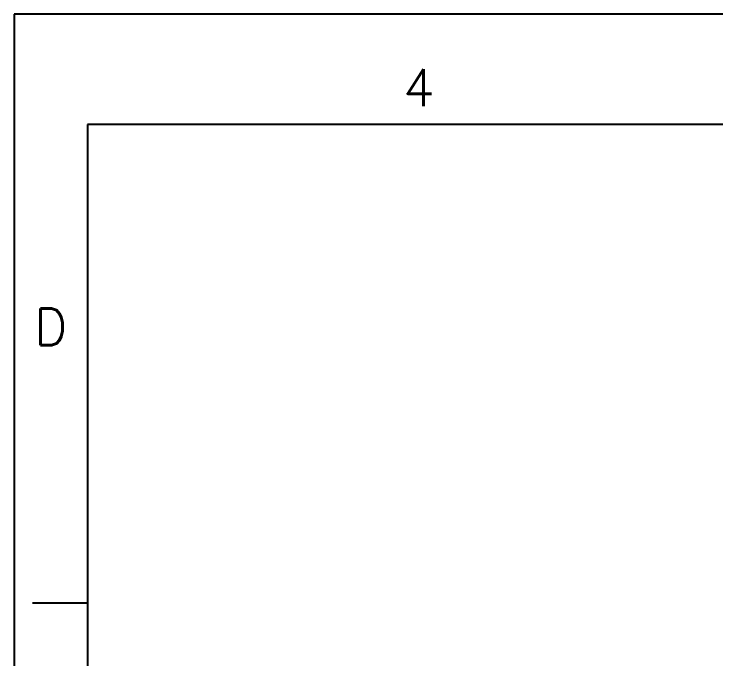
# Model space of a CAD drawing. Header units: inches. Extents: x 3 to 161, y -3 to 114.
# Drawn here: x 6.5 to 41.48, y 82.23 to 114.36 of the extents above; entities that cross this region are included whole.
import ezdxf
from ezdxf.enums import TextEntityAlignment as Align

# ---------------------------------------------------------------- set-up
doc = ezdxf.new("R2010")
doc.units = ezdxf.units.IN
doc.header["$MEASUREMENT"] = 0
doc.layers.add('Title Block', color=7, linetype='Continuous')
doc.layers.add('Viewport', color=7, linetype='Continuous')
doc.styles.add('Roman', font='romans')

# ---------------------------------------------------------------- blocks, each defined once
blk = doc.blocks.new('ANSI_border_C')
at = {"layer": 'Title Block'}
for p, q in [((0, 16), (0, 0)), ((21, 16), (0, 16)), ((0.5, 15.25), (0.5, 0.75)), ((20.5, 15.25), (0.5, 15.25)), ((0.125, 12), (0.5, 12))]:
    blk.add_line(p, q, dxfattribs=at)
at = {"layer": 'Title Block', "style": 'Roman'}
for s, p in [('4', (2.75, 15.5)), ('D', (0.25, 13.875))]:
    blk.add_text(s, height=0.25, dxfattribs=at).set_placement(p, align=Align.MIDDLE_CENTER)
blk = doc.blocks.new('JIC_border_C')
at = {"xscale": 7.334742009448171, "yscale": 7.334742009448171, "zscale": 7.334742009448171}
blk.add_blockref('ANSI_border_C', (6.5, -3), dxfattribs=at)

msp = doc.modelspace()

# ---------------------------------------------------------------- block references
at = {"layer": 'Viewport'}
msp.add_blockref('JIC_border_C', (0, 0), dxfattribs=at)

doc.saveas('drawing.dxf')
